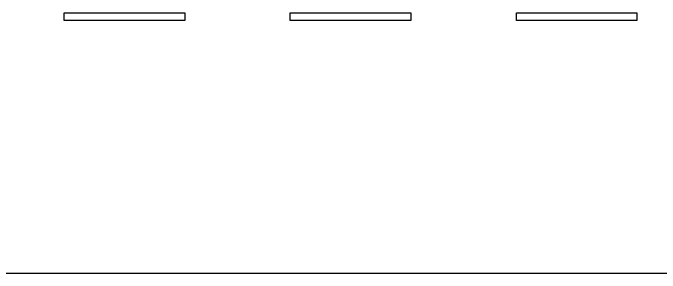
# Model space of a CAD drawing. Header units: metres. Extents: x -204 to 204, y -189 to 146.
# Drawn here: x -95 to 14.1, y -189.2 to -145.4 of the extents above; entities that cross this region are included whole.
import ezdxf

# ---------------------------------------------------------------- set-up
doc = ezdxf.new("R2010")
doc.units = ezdxf.units.M

msp = doc.modelspace()

# ---------------------------------------------------------------- linework, layer by layer
for p, q in [((-86.3598, -146.685), (-86.3598, -145.415)), ((-86.3598, -145.415), (-66.0398, -145.415)), ((-66.0398, -145.415), (-66.0398, -146.685)), ((-48.2598, -146.685), (-48.2598, -145.415)), ((-48.2598, -145.415), (-27.9398, -145.415)), ((-27.9398, -145.415), (-27.9398, -146.685)), ((-10.1598, -146.685), (-10.1598, -145.415)), ((-10.1598, -145.415), (10.1598, -145.415)), ((10.1598, -145.415), (10.1598, -146.685)), ((-66.0398, -146.685), (-86.3598, -146.685)), ((-27.9398, -146.685), (-48.2598, -146.685)), ((10.1598, -146.685), (-10.1598, -146.685)), ((-156, -189.23), (156, -189.23))]:
    msp.add_line(p, q)

doc.saveas('drawing.dxf')
